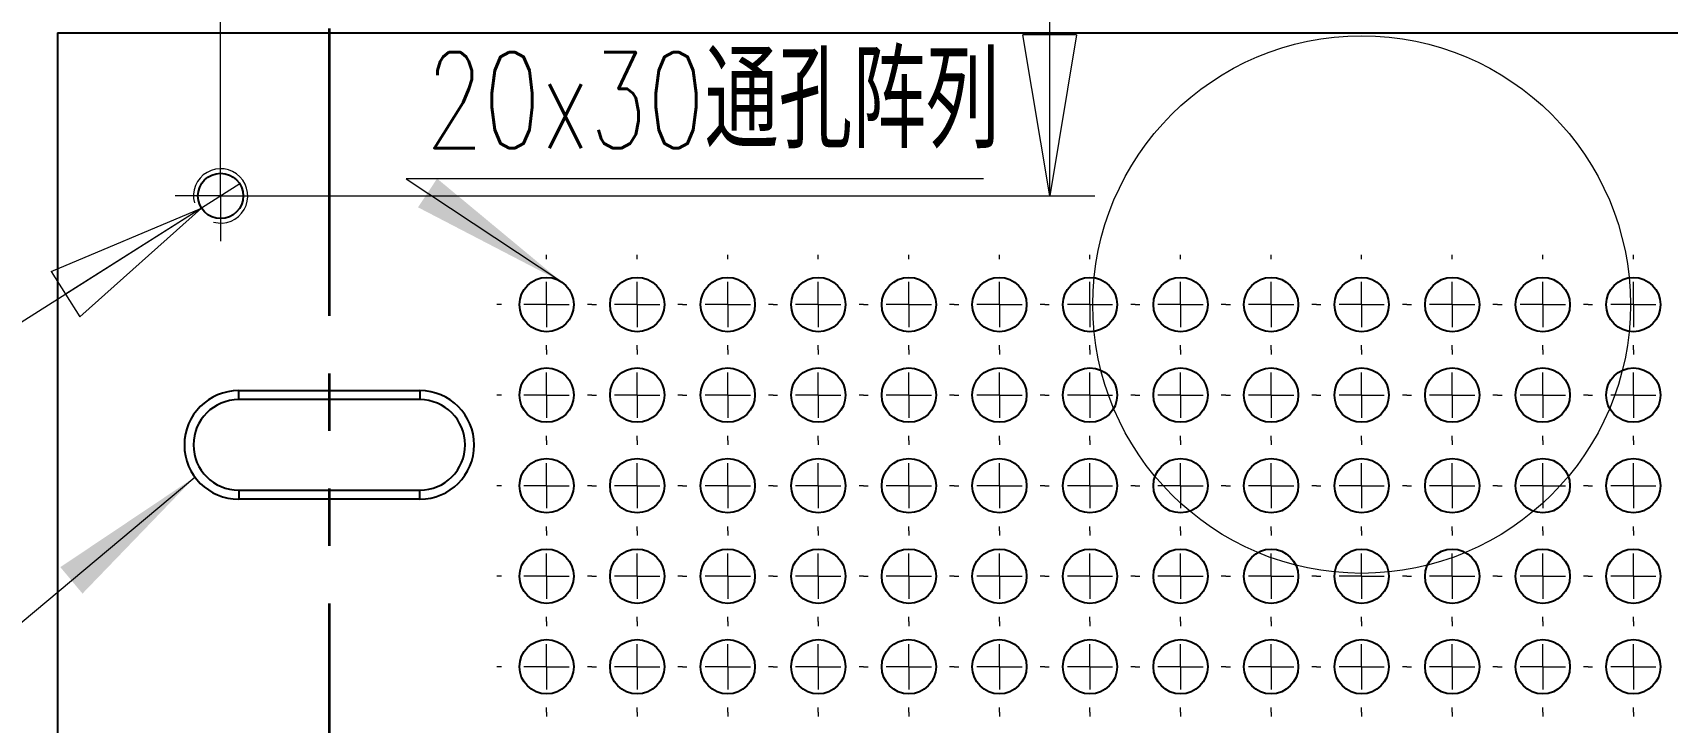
# Model space of a CAD drawing. Header units: millimetres. Extents: x -195 to 429, y -136 to 488.
# Drawn here: x 131.47 to 167.57, y 145.17 to 160.4 of the extents above; entities that cross this region are included whole.
import ezdxf

# ---------------------------------------------------------------- set-up
doc = ezdxf.new("R2010")
doc.units = ezdxf.units.MM
doc.header["$PDSIZE"] = -1
doc.linetypes.add('PHANTOM', pattern=[12.7, 6.35, -1.27, 1.27, -1.27, 1.27, -1.27])
doc.styles.add('SLDTEXTSTYLE0', font='TXT', dxfattribs={"width": 0.75})
doc.styles.add('SLDTEXTSTYLE1', font='TXT', dxfattribs={"width": 0.75, "bigfont": 'bigfont'})
doc.styles.add('SLDTEXTSTYLE4', font='TXT', dxfattribs={"width": 0.7, "bigfont": 'bigfont'})
doc.dimstyles.new('SLDDIMSTYLE2', dxfattribs={"dimtxt": 2.645833, "dimasz": 3.556, "dimexe": 0, "dimexo": 0.0625, "dimgap": 0.661458, "dimtad": 1, "dimlfac": 5, "dimrnd": 1e-09, "dimzin": 4, "dimdsep": 46, "dimtxsty": 'SLDTEXTSTYLE0', "dimblk1": 'CLOSED', "dimblk2": 'CLOSED', "dimsah": 1, "dimcen": 0.09, "dimadec": 0, "dimazin": 1, "dimtol": 1, "dimtp": 0.15, "dimtm": 0.15, "dimtfac": 1, "dimtofl": 0, "dimtmove": 0, "dimatfit": 3, "dimldrblk": 'CLOSED', "dimfxl": 0, "dimfrac": 2, "dimtolj": 1, "dimarcsym": 0})
doc.dimstyles.new('SLDDIMSTYLE4', dxfattribs={"dimtxt": 2.645833, "dimasz": 3.556, "dimexe": 0, "dimexo": 0.0625, "dimgap": 0.661458, "dimtad": 1, "dimlfac": 5, "dimrnd": 1e-09, "dimzin": 4, "dimdsep": 46, "dimtxsty": 'SLDTEXTSTYLE0', "dimblk1": 'CLOSED', "dimblk2": 'CLOSED', "dimsah": 1, "dimcen": 0.09, "dimadec": 0, "dimazin": 1, "dimtol": 1, "dimtp": 0.5, "dimtm": 0.5, "dimtfac": 1, "dimtofl": 0, "dimtmove": 0, "dimatfit": 3, "dimldrblk": 'CLOSED', "dimfxl": 0, "dimfrac": 2, "dimtolj": 1, "dimtzin": 0, "dimarcsym": 0})

# ---------------------------------------------------------------- blocks, each defined once
blk = doc.blocks.new('_Closed')
at = {"color": 0, "linetype": 'ByBlock', "lineweight": -2}
for p, q in [((-1, 0.166667), (0, 0)), ((-1, 0.166667), (-1, -0.166667)), ((0, 0), (-1, -0.166667)), ((0, 0), (-1, 0))]:
    blk.add_line(p, q, dxfattribs=at)
blk = doc.blocks.new('SW_RADIAL_DIMENSION_0')
at = {"color": 0, "linetype": 'Continuous', "lineweight": 0}
for p, q in [((35.223, 3.899), (34.378, 3.363)), ((34.378, 3.363), (29.07, 0)), ((29.07, 0), (0, 0))]:
    blk.add_line(p, q, dxfattribs=at)
at = {"color": 0, "linetype": 'Continuous', "lineweight": 18, "xscale": 3.556, "yscale": 3.556, "rotation": 32.35941290104273}
blk.add_blockref('_Closed', (34.378, 3.363, -1.5), dxfattribs=at)
at = {"color": 0, "linetype": 'Continuous', "lineweight": 18, "insert": (0, 3.411), "char_height": 2.6458, "attachment_point": 1, "style": 'SLDTEXTSTYLE1'}
blk.add_mtext('M6螺纹完全贯穿', dxfattribs=at)
blk = doc.blocks.new('_D_4')
at = {"color": 7, "linetype": 'Continuous', "lineweight": 0}
for p, q in [((153.93, 176.298), (153.93, 195.571)), ((153.93, 156.798), (153.93, 176.298)), ((136.62, 156.798), (154.93, 156.798))]:
    blk.add_line(p, q, dxfattribs=at)
at = {"color": 7, "linetype": 'Continuous', "lineweight": 18, "xscale": 3.556, "yscale": 3.556}
for p, rotation in [((153.93, 176.298, -1.5), 90.0000000000004), ((153.93, 156.798, -1.5), 270.0000000000004)]:
    blk.add_blockref('_Closed', p, dxfattribs=dict(at, rotation=rotation))
at = {"color": 7, "linetype": 'Continuous', "lineweight": 18, "char_height": 2.6458, "attachment_point": 1, "rotation": 90, "style": 'SLDTEXTSTYLE0'}
for s, insert in [('±0.15', (150.519, 186.813)), ('97.50', (150.519, 177.026))]:
    blk.add_mtext(s, dxfattribs=dict(at, insert=insert))
blk = doc.blocks.new('_D_11')
at = {"color": 7, "linetype": 'Continuous', "lineweight": 0}
for p, q in [((135.62, 157.798), (135.62, 162.696)), ((204.42, 157.798), (204.42, 162.696)), ((135.62, 161.696), (204.42, 161.696))]:
    blk.add_line(p, q, dxfattribs=at)
at = {"color": 7, "linetype": 'Continuous', "lineweight": 18, "xscale": 3.556, "yscale": 3.556, "rotation": 180.0000000000004}
blk.add_blockref('_Closed', (135.62, 161.696, -1.5), dxfattribs=at)
at = {"color": 7, "linetype": 'Continuous', "lineweight": 18, "xscale": 3.556, "yscale": 3.556}
blk.add_blockref('_Closed', (204.42, 161.696, -1.5), dxfattribs=at)
at = {"color": 7, "linetype": 'Continuous', "lineweight": 18, "char_height": 2.6458, "attachment_point": 1, "style": 'SLDTEXTSTYLE0'}
for s, insert in [('±0.50', (167.243, 165.107)), ('344.00', (155.501, 165.107))]:
    blk.add_mtext(s, dxfattribs=dict(at, insert=insert))
blk = doc.blocks.new('SW_NOTE_0')
at = {"color": 0, "linetype": 'Continuous', "lineweight": 0}
blk.add_line((12.75, 0), (0, 0), dxfattribs=at)
at = {"color": 0, "linetype": 'Continuous', "lineweight": 0, "insert": (0.435, 2.794), "char_height": 2.1167, "attachment_point": 1, "style": 'SLDTEXTSTYLE4'}
blk.add_mtext('20x30通孔阵列', dxfattribs=at)
blk = doc.blocks.new('SW_CENTERMARKSYMBOL_0')
at = {"color": 0, "linetype": 'Continuous', "lineweight": 18}
for p, q in [((0, 1), (0, 1.1)), ((0, 0), (0, 0.5)), ((-1, 0), (-1.1, 0)), ((0, 0), (-0.5, 0)), ((0, 0), (0, -0.5)), ((0, 0), (0.5, 0)), ((1, 0), (1.1, 0)), ((0, -1), (0, -1.1))]:
    blk.add_line(p, q, dxfattribs=at)
blk = doc.blocks.new('SW_CENTERMARKSYMBOL_108')
at = {"color": 0, "linetype": 'Continuous', "lineweight": 18}
for p, q in [((0, 1), (0, 1.1)), ((0, 0), (0, 0.5)), ((-1, 0), (-1.1, 0)), ((0, 0), (-0.5, 0)), ((0, 0), (0, -0.5)), ((0, 0), (0.5, 0)), ((1, 0), (1.1, 0)), ((0, -1), (0, -1.1))]:
    blk.add_line(p, q, dxfattribs=at)
blk = doc.blocks.new('SW_CENTERMARKSYMBOL_184')
at = {"color": 0, "linetype": 'Continuous', "lineweight": 18}
for p, q in [((0, 1), (0, 1.1)), ((0, 0), (0, 0.5)), ((-1, 0), (-1.1, 0)), ((0, 0), (-0.5, 0)), ((0, 0), (0, -0.5)), ((0, 0), (0.5, 0)), ((1, 0), (1.1, 0)), ((0, -1), (0, -1.1))]:
    blk.add_line(p, q, dxfattribs=at)
blk = doc.blocks.new('SW_CENTERMARKSYMBOL_187')
at = {"color": 0, "linetype": 'Continuous', "lineweight": 18}
for p, q in [((0, 1), (0, 1.1)), ((0, 0), (0, 0.5)), ((-1, 0), (-1.1, 0)), ((0, 0), (-0.5, 0)), ((0, 0), (0, -0.5)), ((0, 0), (0.5, 0)), ((1, 0), (1.1, 0)), ((0, -1), (0, -1.1))]:
    blk.add_line(p, q, dxfattribs=at)
blk = doc.blocks.new('SW_CENTERMARKSYMBOL_189')
at = {"color": 0, "linetype": 'Continuous', "lineweight": 18}
for p, q in [((0, 1), (0, 1.1)), ((0, 0), (0, 0.5)), ((-1, 0), (-1.1, 0)), ((0, 0), (-0.5, 0)), ((0, 0), (0, -0.5)), ((0, 0), (0.5, 0)), ((1, 0), (1.1, 0)), ((0, -1), (0, -1.1))]:
    blk.add_line(p, q, dxfattribs=at)
blk = doc.blocks.new('SW_CENTERMARKSYMBOL_190')
at = {"color": 0, "linetype": 'Continuous', "lineweight": 18}
for p, q in [((0, 1), (0, 1.1)), ((0, 0), (0, 0.5)), ((-1, 0), (-1.1, 0)), ((0, 0), (-0.5, 0)), ((0, 0), (0, -0.5)), ((0, 0), (0.5, 0)), ((1, 0), (1.1, 0)), ((0, -1), (0, -1.1))]:
    blk.add_line(p, q, dxfattribs=at)
blk = doc.blocks.new('SW_CENTERMARKSYMBOL_191')
at = {"color": 0, "linetype": 'Continuous', "lineweight": 18}
for p, q in [((0, 1), (0, 1.1)), ((0, 0), (0, 0.5)), ((-1, 0), (-1.1, 0)), ((0, 0), (-0.5, 0)), ((0, 0), (0, -0.5)), ((0, 0), (0.5, 0)), ((1, 0), (1.1, 0)), ((0, -1), (0, -1.1))]:
    blk.add_line(p, q, dxfattribs=at)
blk = doc.blocks.new('SW_CENTERMARKSYMBOL_193')
at = {"color": 0, "linetype": 'Continuous', "lineweight": 18}
for p, q in [((0, 1), (0, 1.1)), ((0, 0), (0, 0.5)), ((-1, 0), (-1.1, 0)), ((0, 0), (-0.5, 0)), ((0, 0), (0, -0.5)), ((0, 0), (0.5, 0)), ((1, 0), (1.1, 0)), ((0, -1), (0, -1.1))]:
    blk.add_line(p, q, dxfattribs=at)
blk = doc.blocks.new('SW_CENTERMARKSYMBOL_194')
at = {"color": 0, "linetype": 'Continuous', "lineweight": 18}
for p, q in [((0, 1), (0, 1.1)), ((0, 0), (0, 0.5)), ((-1, 0), (-1.1, 0)), ((0, 0), (-0.5, 0)), ((0, 0), (0, -0.5)), ((0, 0), (0.5, 0)), ((1, 0), (1.1, 0)), ((0, -1), (0, -1.1))]:
    blk.add_line(p, q, dxfattribs=at)
blk = doc.blocks.new('SW_CENTERMARKSYMBOL_195')
at = {"color": 0, "linetype": 'Continuous', "lineweight": 18}
for p, q in [((0, 1), (0, 1.1)), ((0, 0), (0, 0.5)), ((-1, 0), (-1.1, 0)), ((0, 0), (-0.5, 0)), ((0, 0), (0, -0.5)), ((0, 0), (0.5, 0)), ((1, 0), (1.1, 0)), ((0, -1), (0, -1.1))]:
    blk.add_line(p, q, dxfattribs=at)
blk = doc.blocks.new('SW_CENTERMARKSYMBOL_196')
at = {"color": 0, "linetype": 'Continuous', "lineweight": 18}
for p, q in [((0, 1), (0, 1.1)), ((0, 0), (0, 0.5)), ((-1, 0), (-1.1, 0)), ((0, 0), (-0.5, 0)), ((0, 0), (0, -0.5)), ((0, 0), (0.5, 0)), ((1, 0), (1.1, 0)), ((0, -1), (0, -1.1))]:
    blk.add_line(p, q, dxfattribs=at)
blk = doc.blocks.new('SW_CENTERMARKSYMBOL_197')
at = {"color": 0, "linetype": 'Continuous', "lineweight": 18}
for p, q in [((0, 1), (0, 1.1)), ((0, 0), (0, 0.5)), ((-1, 0), (-1.1, 0)), ((0, 0), (-0.5, 0)), ((0, 0), (0, -0.5)), ((0, 0), (0.5, 0)), ((1, 0), (1.1, 0)), ((0, -1), (0, -1.1))]:
    blk.add_line(p, q, dxfattribs=at)
blk = doc.blocks.new('SW_CENTERMARKSYMBOL_198')
at = {"color": 0, "linetype": 'Continuous', "lineweight": 18}
for p, q in [((0, 1), (0, 1.1)), ((0, 0), (0, 0.5)), ((-1, 0), (-1.1, 0)), ((0, 0), (-0.5, 0)), ((0, 0), (0, -0.5)), ((0, 0), (0.5, 0)), ((1, 0), (1.1, 0)), ((0, -1), (0, -1.1))]:
    blk.add_line(p, q, dxfattribs=at)
blk = doc.blocks.new('SW_CENTERMARKSYMBOL_215')
at = {"color": 0, "linetype": 'Continuous', "lineweight": 18}
for p, q in [((0, 1), (0, 1.1)), ((0, 0), (0, 0.5)), ((-1, 0), (-1.1, 0)), ((0, 0), (-0.5, 0)), ((0, 0), (0, -0.5)), ((0, 0), (0.5, 0)), ((1, 0), (1.1, 0)), ((0, -1), (0, -1.1))]:
    blk.add_line(p, q, dxfattribs=at)
blk = doc.blocks.new('SW_CENTERMARKSYMBOL_216')
at = {"color": 0, "linetype": 'Continuous', "lineweight": 18}
for p, q in [((0, 1), (0, 1.1)), ((0, 0), (0, 0.5)), ((-1, 0), (-1.1, 0)), ((0, 0), (-0.5, 0)), ((0, 0), (0, -0.5)), ((0, 0), (0.5, 0)), ((1, 0), (1.1, 0)), ((0, -1), (0, -1.1))]:
    blk.add_line(p, q, dxfattribs=at)
blk = doc.blocks.new('SW_CENTERMARKSYMBOL_217')
at = {"color": 0, "linetype": 'Continuous', "lineweight": 18}
for p, q in [((0, 1), (0, 1.1)), ((0, 0), (0, 0.5)), ((-1, 0), (-1.1, 0)), ((0, 0), (-0.5, 0)), ((0, 0), (0, -0.5)), ((0, 0), (0.5, 0)), ((1, 0), (1.1, 0)), ((0, -1), (0, -1.1))]:
    blk.add_line(p, q, dxfattribs=at)
blk = doc.blocks.new('SW_CENTERMARKSYMBOL_218')
at = {"color": 0, "linetype": 'Continuous', "lineweight": 18}
for p, q in [((0, 1), (0, 1.1)), ((0, 0), (0, 0.5)), ((-1, 0), (-1.1, 0)), ((0, 0), (-0.5, 0)), ((0, 0), (0, -0.5)), ((0, 0), (0.5, 0)), ((1, 0), (1.1, 0)), ((0, -1), (0, -1.1))]:
    blk.add_line(p, q, dxfattribs=at)
blk = doc.blocks.new('SW_CENTERMARKSYMBOL_219')
at = {"color": 0, "linetype": 'Continuous', "lineweight": 18}
for p, q in [((0, 1), (0, 1.1)), ((0, 0), (0, 0.5)), ((-1, 0), (-1.1, 0)), ((0, 0), (-0.5, 0)), ((0, 0), (0, -0.5)), ((0, 0), (0.5, 0)), ((1, 0), (1.1, 0)), ((0, -1), (0, -1.1))]:
    blk.add_line(p, q, dxfattribs=at)
blk = doc.blocks.new('SW_CENTERMARKSYMBOL_220')
at = {"color": 0, "linetype": 'Continuous', "lineweight": 18}
for p, q in [((0, 1), (0, 1.1)), ((0, 0), (0, 0.5)), ((-1, 0), (-1.1, 0)), ((0, 0), (-0.5, 0)), ((0, 0), (0, -0.5)), ((0, 0), (0.5, 0)), ((1, 0), (1.1, 0)), ((0, -1), (0, -1.1))]:
    blk.add_line(p, q, dxfattribs=at)
blk = doc.blocks.new('SW_CENTERMARKSYMBOL_221')
at = {"color": 0, "linetype": 'Continuous', "lineweight": 18}
for p, q in [((0, 1), (0, 1.1)), ((0, 0), (0, 0.5)), ((-1, 0), (-1.1, 0)), ((0, 0), (-0.5, 0)), ((0, 0), (0, -0.5)), ((0, 0), (0.5, 0)), ((1, 0), (1.1, 0)), ((0, -1), (0, -1.1))]:
    blk.add_line(p, q, dxfattribs=at)
blk = doc.blocks.new('SW_CENTERMARKSYMBOL_222')
at = {"color": 0, "linetype": 'Continuous', "lineweight": 18}
for p, q in [((0, 1), (0, 1.1)), ((0, 0), (0, 0.5)), ((-1, 0), (-1.1, 0)), ((0, 0), (-0.5, 0)), ((0, 0), (0, -0.5)), ((0, 0), (0.5, 0)), ((1, 0), (1.1, 0)), ((0, -1), (0, -1.1))]:
    blk.add_line(p, q, dxfattribs=at)
blk = doc.blocks.new('SW_CENTERMARKSYMBOL_223')
at = {"color": 0, "linetype": 'Continuous', "lineweight": 18}
for p, q in [((0, 1), (0, 1.1)), ((0, 0), (0, 0.5)), ((-1, 0), (-1.1, 0)), ((0, 0), (-0.5, 0)), ((0, 0), (0, -0.5)), ((0, 0), (0.5, 0)), ((1, 0), (1.1, 0)), ((0, -1), (0, -1.1))]:
    blk.add_line(p, q, dxfattribs=at)
blk = doc.blocks.new('SW_CENTERMARKSYMBOL_224')
at = {"color": 0, "linetype": 'Continuous', "lineweight": 18}
for p, q in [((0, 1), (0, 1.1)), ((0, 0), (0, 0.5)), ((-1, 0), (-1.1, 0)), ((0, 0), (-0.5, 0)), ((0, 0), (0, -0.5)), ((0, 0), (0.5, 0)), ((1, 0), (1.1, 0)), ((0, -1), (0, -1.1))]:
    blk.add_line(p, q, dxfattribs=at)
blk = doc.blocks.new('SW_CENTERMARKSYMBOL_225')
at = {"color": 0, "linetype": 'Continuous', "lineweight": 18}
for p, q in [((0, 1), (0, 1.1)), ((0, 0), (0, 0.5)), ((-1, 0), (-1.1, 0)), ((0, 0), (-0.5, 0)), ((0, 0), (0, -0.5)), ((0, 0), (0.5, 0)), ((1, 0), (1.1, 0)), ((0, -1), (0, -1.1))]:
    blk.add_line(p, q, dxfattribs=at)
blk = doc.blocks.new('SW_CENTERMARKSYMBOL_227')
at = {"color": 0, "linetype": 'Continuous', "lineweight": 18}
for p, q in [((0, 1), (0, 1.1)), ((0, 0), (0, 0.5)), ((-1, 0), (-1.1, 0)), ((0, 0), (-0.5, 0)), ((0, 0), (0, -0.5)), ((0, 0), (0.5, 0)), ((1, 0), (1.1, 0)), ((0, -1), (0, -1.1))]:
    blk.add_line(p, q, dxfattribs=at)
blk = doc.blocks.new('SW_CENTERMARKSYMBOL_236')
at = {"color": 0, "linetype": 'Continuous', "lineweight": 18}
for p, q in [((0, 1), (0, 1.1)), ((0, 0), (0, 0.5)), ((-1, 0), (-1.1, 0)), ((0, 0), (-0.5, 0)), ((0, 0), (0, -0.5)), ((0, 0), (0.5, 0)), ((1, 0), (1.1, 0)), ((0, -1), (0, -1.1))]:
    blk.add_line(p, q, dxfattribs=at)
blk = doc.blocks.new('SW_CENTERMARKSYMBOL_237')
at = {"color": 0, "linetype": 'Continuous', "lineweight": 18}
for p, q in [((0, 1), (0, 1.1)), ((0, 0), (0, 0.5)), ((-1, 0), (-1.1, 0)), ((0, 0), (-0.5, 0)), ((0, 0), (0, -0.5)), ((0, 0), (0.5, 0)), ((1, 0), (1.1, 0)), ((0, -1), (0, -1.1))]:
    blk.add_line(p, q, dxfattribs=at)
blk = doc.blocks.new('SW_CENTERMARKSYMBOL_238')
at = {"color": 0, "linetype": 'Continuous', "lineweight": 18}
for p, q in [((0, 1), (0, 1.1)), ((0, 0), (0, 0.5)), ((-1, 0), (-1.1, 0)), ((0, 0), (-0.5, 0)), ((0, 0), (0, -0.5)), ((0, 0), (0.5, 0)), ((1, 0), (1.1, 0)), ((0, -1), (0, -1.1))]:
    blk.add_line(p, q, dxfattribs=at)
blk = doc.blocks.new('SW_CENTERMARKSYMBOL_239')
at = {"color": 0, "linetype": 'Continuous', "lineweight": 18}
for p, q in [((0, 1), (0, 1.1)), ((0, 0), (0, 0.5)), ((-1, 0), (-1.1, 0)), ((0, 0), (-0.5, 0)), ((0, 0), (0, -0.5)), ((0, 0), (0.5, 0)), ((1, 0), (1.1, 0)), ((0, -1), (0, -1.1))]:
    blk.add_line(p, q, dxfattribs=at)
blk = doc.blocks.new('SW_CENTERMARKSYMBOL_256')
at = {"color": 0, "linetype": 'Continuous', "lineweight": 18}
for p, q in [((0, 1), (0, 1.1)), ((0, 0), (0, 0.5)), ((-1, 0), (-1.1, 0)), ((0, 0), (-0.5, 0)), ((0, 0), (0, -0.5)), ((0, 0), (0.5, 0)), ((1, 0), (1.1, 0)), ((0, -1), (0, -1.1))]:
    blk.add_line(p, q, dxfattribs=at)
blk = doc.blocks.new('SW_CENTERMARKSYMBOL_257')
at = {"color": 0, "linetype": 'Continuous', "lineweight": 18}
for p, q in [((0, 1), (0, 1.1)), ((0, 0), (0, 0.5)), ((-1, 0), (-1.1, 0)), ((0, 0), (-0.5, 0)), ((0, 0), (0, -0.5)), ((0, 0), (0.5, 0)), ((1, 0), (1.1, 0)), ((0, -1), (0, -1.1))]:
    blk.add_line(p, q, dxfattribs=at)
blk = doc.blocks.new('SW_CENTERMARKSYMBOL_258')
at = {"color": 0, "linetype": 'Continuous', "lineweight": 18}
for p, q in [((0, 1), (0, 1.1)), ((0, 0), (0, 0.5)), ((-1, 0), (-1.1, 0)), ((0, 0), (-0.5, 0)), ((0, 0), (0, -0.5)), ((0, 0), (0.5, 0)), ((1, 0), (1.1, 0)), ((0, -1), (0, -1.1))]:
    blk.add_line(p, q, dxfattribs=at)
blk = doc.blocks.new('SW_CENTERMARKSYMBOL_259')
at = {"color": 0, "linetype": 'Continuous', "lineweight": 18}
for p, q in [((0, 1), (0, 1.1)), ((0, 0), (0, 0.5)), ((-1, 0), (-1.1, 0)), ((0, 0), (-0.5, 0)), ((0, 0), (0, -0.5)), ((0, 0), (0.5, 0)), ((1, 0), (1.1, 0)), ((0, -1), (0, -1.1))]:
    blk.add_line(p, q, dxfattribs=at)
blk = doc.blocks.new('SW_CENTERMARKSYMBOL_260')
at = {"color": 0, "linetype": 'Continuous', "lineweight": 18}
for p, q in [((0, 1), (0, 1.1)), ((0, 0), (0, 0.5)), ((-1, 0), (-1.1, 0)), ((0, 0), (-0.5, 0)), ((0, 0), (0, -0.5)), ((0, 0), (0.5, 0)), ((1, 0), (1.1, 0)), ((0, -1), (0, -1.1))]:
    blk.add_line(p, q, dxfattribs=at)
blk = doc.blocks.new('SW_CENTERMARKSYMBOL_261')
at = {"color": 0, "linetype": 'Continuous', "lineweight": 18}
for p, q in [((0, 1), (0, 1.1)), ((0, 0), (0, 0.5)), ((-1, 0), (-1.1, 0)), ((0, 0), (-0.5, 0)), ((0, 0), (0, -0.5)), ((0, 0), (0.5, 0)), ((1, 0), (1.1, 0)), ((0, -1), (0, -1.1))]:
    blk.add_line(p, q, dxfattribs=at)
blk = doc.blocks.new('SW_CENTERMARKSYMBOL_262')
at = {"color": 0, "linetype": 'Continuous', "lineweight": 18}
for p, q in [((0, 1), (0, 1.1)), ((0, 0), (0, 0.5)), ((-1, 0), (-1.1, 0)), ((0, 0), (-0.5, 0)), ((0, 0), (0, -0.5)), ((0, 0), (0.5, 0)), ((1, 0), (1.1, 0)), ((0, -1), (0, -1.1))]:
    blk.add_line(p, q, dxfattribs=at)
blk = doc.blocks.new('SW_CENTERMARKSYMBOL_263')
at = {"color": 0, "linetype": 'Continuous', "lineweight": 18}
for p, q in [((0, 1), (0, 1.1)), ((0, 0), (0, 0.5)), ((-1, 0), (-1.1, 0)), ((0, 0), (-0.5, 0)), ((0, 0), (0, -0.5)), ((0, 0), (0.5, 0)), ((1, 0), (1.1, 0)), ((0, -1), (0, -1.1))]:
    blk.add_line(p, q, dxfattribs=at)
blk = doc.blocks.new('SW_CENTERMARKSYMBOL_264')
at = {"color": 0, "linetype": 'Continuous', "lineweight": 18}
for p, q in [((0, 1), (0, 1.1)), ((0, 0), (0, 0.5)), ((-1, 0), (-1.1, 0)), ((0, 0), (-0.5, 0)), ((0, 0), (0, -0.5)), ((0, 0), (0.5, 0)), ((1, 0), (1.1, 0)), ((0, -1), (0, -1.1))]:
    blk.add_line(p, q, dxfattribs=at)
blk = doc.blocks.new('SW_CENTERMARKSYMBOL_265')
at = {"color": 0, "linetype": 'Continuous', "lineweight": 18}
for p, q in [((0, 1), (0, 1.1)), ((0, 0), (0, 0.5)), ((-1, 0), (-1.1, 0)), ((0, 0), (-0.5, 0)), ((0, 0), (0, -0.5)), ((0, 0), (0.5, 0)), ((1, 0), (1.1, 0)), ((0, -1), (0, -1.1))]:
    blk.add_line(p, q, dxfattribs=at)
blk = doc.blocks.new('SW_CENTERMARKSYMBOL_267')
at = {"color": 0, "linetype": 'Continuous', "lineweight": 18}
for p, q in [((0, 1), (0, 1.1)), ((0, 0), (0, 0.5)), ((-1, 0), (-1.1, 0)), ((0, 0), (-0.5, 0)), ((0, 0), (0, -0.5)), ((0, 0), (0.5, 0)), ((1, 0), (1.1, 0)), ((0, -1), (0, -1.1))]:
    blk.add_line(p, q, dxfattribs=at)
blk = doc.blocks.new('SW_CENTERMARKSYMBOL_268')
at = {"color": 0, "linetype": 'Continuous', "lineweight": 18}
for p, q in [((0, 1), (0, 1.1)), ((0, 0), (0, 0.5)), ((-1, 0), (-1.1, 0)), ((0, 0), (-0.5, 0)), ((0, 0), (0, -0.5)), ((0, 0), (0.5, 0)), ((1, 0), (1.1, 0)), ((0, -1), (0, -1.1))]:
    blk.add_line(p, q, dxfattribs=at)
blk = doc.blocks.new('SW_CENTERMARKSYMBOL_269')
at = {"color": 0, "linetype": 'Continuous', "lineweight": 18}
for p, q in [((0, 1), (0, 1.1)), ((0, 0), (0, 0.5)), ((-1, 0), (-1.1, 0)), ((0, 0), (-0.5, 0)), ((0, 0), (0, -0.5)), ((0, 0), (0.5, 0)), ((1, 0), (1.1, 0)), ((0, -1), (0, -1.1))]:
    blk.add_line(p, q, dxfattribs=at)
blk = doc.blocks.new('SW_CENTERMARKSYMBOL_270')
at = {"color": 0, "linetype": 'Continuous', "lineweight": 18}
for p, q in [((0, 1), (0, 1.1)), ((0, 0), (0, 0.5)), ((-1, 0), (-1.1, 0)), ((0, 0), (-0.5, 0)), ((0, 0), (0, -0.5)), ((0, 0), (0.5, 0)), ((1, 0), (1.1, 0)), ((0, -1), (0, -1.1))]:
    blk.add_line(p, q, dxfattribs=at)
blk = doc.blocks.new('SW_CENTERMARKSYMBOL_271')
at = {"color": 0, "linetype": 'Continuous', "lineweight": 18}
for p, q in [((0, 1), (0, 1.1)), ((0, 0), (0, 0.5)), ((-1, 0), (-1.1, 0)), ((0, 0), (-0.5, 0)), ((0, 0), (0, -0.5)), ((0, 0), (0.5, 0)), ((1, 0), (1.1, 0)), ((0, -1), (0, -1.1))]:
    blk.add_line(p, q, dxfattribs=at)
blk = doc.blocks.new('SW_CENTERMARKSYMBOL_281')
at = {"color": 0, "linetype": 'Continuous', "lineweight": 18}
for p, q in [((0, 1), (0, 1.1)), ((0, 0), (0, 0.5)), ((-1, 0), (-1.1, 0)), ((0, 0), (-0.5, 0)), ((0, 0), (0, -0.5)), ((0, 0), (0.5, 0)), ((1, 0), (1.1, 0)), ((0, -1), (0, -1.1))]:
    blk.add_line(p, q, dxfattribs=at)
blk = doc.blocks.new('SW_CENTERMARKSYMBOL_282')
at = {"color": 0, "linetype": 'Continuous', "lineweight": 18}
for p, q in [((0, 1), (0, 1.1)), ((0, 0), (0, 0.5)), ((-1, 0), (-1.1, 0)), ((0, 0), (-0.5, 0)), ((0, 0), (0, -0.5)), ((0, 0), (0.5, 0)), ((1, 0), (1.1, 0)), ((0, -1), (0, -1.1))]:
    blk.add_line(p, q, dxfattribs=at)
blk = doc.blocks.new('SW_CENTERMARKSYMBOL_283')
at = {"color": 0, "linetype": 'Continuous', "lineweight": 18}
for p, q in [((0, 1), (0, 1.1)), ((0, 0), (0, 0.5)), ((-1, 0), (-1.1, 0)), ((0, 0), (-0.5, 0)), ((0, 0), (0, -0.5)), ((0, 0), (0.5, 0)), ((1, 0), (1.1, 0)), ((0, -1), (0, -1.1))]:
    blk.add_line(p, q, dxfattribs=at)
blk = doc.blocks.new('SW_CENTERMARKSYMBOL_284')
at = {"color": 0, "linetype": 'Continuous', "lineweight": 18}
for p, q in [((0, 1), (0, 1.1)), ((0, 0), (0, 0.5)), ((-1, 0), (-1.1, 0)), ((0, 0), (-0.5, 0)), ((0, 0), (0, -0.5)), ((0, 0), (0.5, 0)), ((1, 0), (1.1, 0)), ((0, -1), (0, -1.1))]:
    blk.add_line(p, q, dxfattribs=at)
blk = doc.blocks.new('SW_CENTERMARKSYMBOL_286')
at = {"color": 0, "linetype": 'Continuous', "lineweight": 18}
for p, q in [((0, 1), (0, 1.1)), ((0, 0), (0, 0.5)), ((-1, 0), (-1.1, 0)), ((0, 0), (-0.5, 0)), ((0, 0), (0, -0.5)), ((0, 0), (0.5, 0)), ((1, 0), (1.1, 0)), ((0, -1), (0, -1.1))]:
    blk.add_line(p, q, dxfattribs=at)
blk = doc.blocks.new('SW_CENTERMARKSYMBOL_292')
at = {"color": 0, "linetype": 'Continuous', "lineweight": 18}
for p, q in [((0, 1), (0, 1.1)), ((0, 0), (0, 0.5)), ((-1, 0), (-1.1, 0)), ((0, 0), (-0.5, 0)), ((0, 0), (0, -0.5)), ((0, 0), (0.5, 0)), ((1, 0), (1.1, 0)), ((0, -1), (0, -1.1))]:
    blk.add_line(p, q, dxfattribs=at)
blk = doc.blocks.new('SW_CENTERMARKSYMBOL_296')
at = {"color": 0, "linetype": 'Continuous', "lineweight": 18}
for p, q in [((0, 1), (0, 1.1)), ((0, 0), (0, 0.5)), ((-1, 0), (-1.1, 0)), ((0, 0), (-0.5, 0)), ((0, 0), (0, -0.5)), ((0, 0), (0.5, 0)), ((1, 0), (1.1, 0)), ((0, -1), (0, -1.1))]:
    blk.add_line(p, q, dxfattribs=at)
blk = doc.blocks.new('SW_CENTERMARKSYMBOL_303')
at = {"color": 0, "linetype": 'Continuous', "lineweight": 18}
for p, q in [((0, 1), (0, 1.1)), ((0, 0), (0, 0.5)), ((-1, 0), (-1.1, 0)), ((0, 0), (-0.5, 0)), ((0, 0), (0, -0.5)), ((0, 0), (0.5, 0)), ((1, 0), (1.1, 0)), ((0, -1), (0, -1.1))]:
    blk.add_line(p, q, dxfattribs=at)
blk = doc.blocks.new('SW_CENTERMARKSYMBOL_304')
at = {"color": 0, "linetype": 'Continuous', "lineweight": 18}
for p, q in [((0, 1), (0, 1.1)), ((0, 0), (0, 0.5)), ((-1, 0), (-1.1, 0)), ((0, 0), (-0.5, 0)), ((0, 0), (0, -0.5)), ((0, 0), (0.5, 0)), ((1, 0), (1.1, 0)), ((0, -1), (0, -1.1))]:
    blk.add_line(p, q, dxfattribs=at)
blk = doc.blocks.new('SW_CENTERMARKSYMBOL_305')
at = {"color": 0, "linetype": 'Continuous', "lineweight": 18}
for p, q in [((0, 1), (0, 1.1)), ((0, 0), (0, 0.5)), ((-1, 0), (-1.1, 0)), ((0, 0), (-0.5, 0)), ((0, 0), (0, -0.5)), ((0, 0), (0.5, 0)), ((1, 0), (1.1, 0)), ((0, -1), (0, -1.1))]:
    blk.add_line(p, q, dxfattribs=at)
blk = doc.blocks.new('SW_CENTERMARKSYMBOL_306')
at = {"color": 0, "linetype": 'Continuous', "lineweight": 18}
for p, q in [((0, 1), (0, 1.1)), ((0, 0), (0, 0.5)), ((-1, 0), (-1.1, 0)), ((0, 0), (-0.5, 0)), ((0, 0), (0, -0.5)), ((0, 0), (0.5, 0)), ((1, 0), (1.1, 0)), ((0, -1), (0, -1.1))]:
    blk.add_line(p, q, dxfattribs=at)
blk = doc.blocks.new('SW_CENTERMARKSYMBOL_307')
at = {"color": 0, "linetype": 'Continuous', "lineweight": 18}
for p, q in [((0, 1), (0, 1.1)), ((0, 0), (0, 0.5)), ((-1, 0), (-1.1, 0)), ((0, 0), (-0.5, 0)), ((0, 0), (0, -0.5)), ((0, 0), (0.5, 0)), ((1, 0), (1.1, 0)), ((0, -1), (0, -1.1))]:
    blk.add_line(p, q, dxfattribs=at)
blk = doc.blocks.new('SW_CENTERMARKSYMBOL_309')
at = {"color": 0, "linetype": 'Continuous', "lineweight": 18}
for p, q in [((0, 1), (0, 1.1)), ((0, 0), (0, 0.5)), ((-1, 0), (-1.1, 0)), ((0, 0), (-0.5, 0)), ((0, 0), (0, -0.5)), ((0, 0), (0.5, 0)), ((1, 0), (1.1, 0)), ((0, -1), (0, -1.1))]:
    blk.add_line(p, q, dxfattribs=at)
blk = doc.blocks.new('SW_CENTERMARKSYMBOL_310')
at = {"color": 0, "linetype": 'Continuous', "lineweight": 18}
for p, q in [((0, 1), (0, 1.1)), ((0, 0), (0, 0.5)), ((-1, 0), (-1.1, 0)), ((0, 0), (-0.5, 0)), ((0, 0), (0, -0.5)), ((0, 0), (0.5, 0)), ((1, 0), (1.1, 0)), ((0, -1), (0, -1.1))]:
    blk.add_line(p, q, dxfattribs=at)
blk = doc.blocks.new('SW_CENTERMARKSYMBOL_311')
at = {"color": 0, "linetype": 'Continuous', "lineweight": 18}
for p, q in [((0, 1), (0, 1.1)), ((0, 0), (0, 0.5)), ((-1, 0), (-1.1, 0)), ((0, 0), (-0.5, 0)), ((0, 0), (0, -0.5)), ((0, 0), (0.5, 0)), ((1, 0), (1.1, 0)), ((0, -1), (0, -1.1))]:
    blk.add_line(p, q, dxfattribs=at)
blk = doc.blocks.new('SW_CENTERMARKSYMBOL_314')
at = {"color": 0, "linetype": 'Continuous', "lineweight": 18}
for p, q in [((0, 1), (0, 1.1)), ((0, 0), (0, 0.5)), ((-1, 0), (-1.1, 0)), ((0, 0), (-0.5, 0)), ((0, 0), (0, -0.5)), ((0, 0), (0.5, 0)), ((1, 0), (1.1, 0)), ((0, -1), (0, -1.1))]:
    blk.add_line(p, q, dxfattribs=at)
blk = doc.blocks.new('SW_CENTERMARKSYMBOL_315')
at = {"color": 0, "linetype": 'Continuous', "lineweight": 18}
for p, q in [((0, 1), (0, 1.1)), ((0, 0), (0, 0.5)), ((-1, 0), (-1.1, 0)), ((0, 0), (-0.5, 0)), ((0, 0), (0, -0.5)), ((0, 0), (0.5, 0)), ((1, 0), (1.1, 0)), ((0, -1), (0, -1.1))]:
    blk.add_line(p, q, dxfattribs=at)
blk = doc.blocks.new('SW_CENTERMARKSYMBOL_328')
at = {"color": 0, "linetype": 'Continuous', "lineweight": 18}
for p, q in [((0, 1), (0, 1.1)), ((0, 0), (0, 0.5)), ((-1, 0), (-1.1, 0)), ((0, 0), (-0.5, 0)), ((0, 0), (0, -0.5)), ((0, 0), (0.5, 0)), ((1, 0), (1.1, 0)), ((0, -1), (0, -1.1))]:
    blk.add_line(p, q, dxfattribs=at)
blk = doc.blocks.new('SW_CENTERMARKSYMBOL_331')
at = {"color": 0, "linetype": 'Continuous', "lineweight": 18}
for p, q in [((0, 1), (0, 1.1)), ((0, 0), (0, 0.5)), ((-1, 0), (-1.1, 0)), ((0, 0), (-0.5, 0)), ((0, 0), (0, -0.5)), ((0, 0), (0.5, 0)), ((1, 0), (1.1, 0)), ((0, -1), (0, -1.1))]:
    blk.add_line(p, q, dxfattribs=at)
blk = doc.blocks.new('SW_CENTERMARKSYMBOL_333')
at = {"color": 0, "linetype": 'Continuous', "lineweight": 18}
for p, q in [((0, 1), (0, 1.1)), ((0, 0), (0, 0.5)), ((-1, 0), (-1.1, 0)), ((0, 0), (-0.5, 0)), ((0, 0), (0, -0.5)), ((0, 0), (0.5, 0)), ((1, 0), (1.1, 0)), ((0, -1), (0, -1.1))]:
    blk.add_line(p, q, dxfattribs=at)
blk = doc.blocks.new('SW_CENTERMARKSYMBOL_334')
at = {"color": 0, "linetype": 'Continuous', "lineweight": 18}
for p, q in [((0, 1), (0, 1.1)), ((0, 0), (0, 0.5)), ((-1, 0), (-1.1, 0)), ((0, 0), (-0.5, 0)), ((0, 0), (0, -0.5)), ((0, 0), (0.5, 0)), ((1, 0), (1.1, 0)), ((0, -1), (0, -1.1))]:
    blk.add_line(p, q, dxfattribs=at)
blk = doc.blocks.new('SW_CENTERMARKSYMBOL_335')
at = {"color": 0, "linetype": 'Continuous', "lineweight": 18}
for p, q in [((0, 1), (0, 1.1)), ((0, 0), (0, 0.5)), ((-1, 0), (-1.1, 0)), ((0, 0), (-0.5, 0)), ((0, 0), (0, -0.5)), ((0, 0), (0.5, 0)), ((1, 0), (1.1, 0)), ((0, -1), (0, -1.1))]:
    blk.add_line(p, q, dxfattribs=at)
blk = doc.blocks.new('SW_CENTERMARKSYMBOL_336')
at = {"color": 0, "linetype": 'Continuous', "lineweight": 18}
for p, q in [((0, 1), (0, 1.1)), ((0, 0), (0, 0.5)), ((-1, 0), (-1.1, 0)), ((0, 0), (-0.5, 0)), ((0, 0), (0, -0.5)), ((0, 0), (0.5, 0)), ((1, 0), (1.1, 0)), ((0, -1), (0, -1.1))]:
    blk.add_line(p, q, dxfattribs=at)
blk = doc.blocks.new('SW_CENTERMARKSYMBOL_337')
at = {"color": 0, "linetype": 'Continuous', "lineweight": 18}
for p, q in [((0, 1), (0, 1.1)), ((0, 0), (0, 0.5)), ((-1, 0), (-1.1, 0)), ((0, 0), (-0.5, 0)), ((0, 0), (0, -0.5)), ((0, 0), (0.5, 0)), ((1, 0), (1.1, 0)), ((0, -1), (0, -1.1))]:
    blk.add_line(p, q, dxfattribs=at)
blk = doc.blocks.new('SW_CENTERMARKSYMBOL_338')
at = {"color": 0, "linetype": 'Continuous', "lineweight": 18}
for p, q in [((0, 1), (0, 1.1)), ((0, 0), (0, 0.5)), ((-1, 0), (-1.1, 0)), ((0, 0), (-0.5, 0)), ((0, 0), (0, -0.5)), ((0, 0), (0.5, 0)), ((1, 0), (1.1, 0)), ((0, -1), (0, -1.1))]:
    blk.add_line(p, q, dxfattribs=at)
blk = doc.blocks.new('SW_CENTERMARKSYMBOL_339')
at = {"color": 0, "linetype": 'Continuous', "lineweight": 18}
for p, q in [((0, 1), (0, 1.1)), ((0, 0), (0, 0.5)), ((-1, 0), (-1.1, 0)), ((0, 0), (-0.5, 0)), ((0, 0), (0, -0.5)), ((0, 0), (0.5, 0)), ((1, 0), (1.1, 0)), ((0, -1), (0, -1.1))]:
    blk.add_line(p, q, dxfattribs=at)
blk = doc.blocks.new('SW_CENTERMARKSYMBOL_341')
at = {"color": 0, "linetype": 'Continuous', "lineweight": 18}
for p, q in [((0, 1), (0, 1.1)), ((0, 0), (0, 0.5)), ((-1, 0), (-1.1, 0)), ((0, 0), (-0.5, 0)), ((0, 0), (0, -0.5)), ((0, 0), (0.5, 0)), ((1, 0), (1.1, 0)), ((0, -1), (0, -1.1))]:
    blk.add_line(p, q, dxfattribs=at)
blk = doc.blocks.new('SW_CENTERMARKSYMBOL_342')
at = {"color": 0, "linetype": 'Continuous', "lineweight": 18}
for p, q in [((0, 1), (0, 1.1)), ((0, 0), (0, 0.5)), ((-1, 0), (-1.1, 0)), ((0, 0), (-0.5, 0)), ((0, 0), (0, -0.5)), ((0, 0), (0.5, 0)), ((1, 0), (1.1, 0)), ((0, -1), (0, -1.1))]:
    blk.add_line(p, q, dxfattribs=at)
blk = doc.blocks.new('SW_CENTERMARKSYMBOL_343')
at = {"color": 0, "linetype": 'Continuous', "lineweight": 18}
for p, q in [((0, 1), (0, 1.1)), ((0, 0), (0, 0.5)), ((-1, 0), (-1.1, 0)), ((0, 0), (-0.5, 0)), ((0, 0), (0, -0.5)), ((0, 0), (0.5, 0)), ((1, 0), (1.1, 0)), ((0, -1), (0, -1.1))]:
    blk.add_line(p, q, dxfattribs=at)
blk = doc.blocks.new('SW_CENTERMARKSYMBOL_505')
at = {"color": 0, "linetype": 'Continuous', "lineweight": 18}
for p, q in [((0, 1), (0, 1.1)), ((0, 0), (0, 0.5)), ((-1, 0), (-1.1, 0)), ((0, 0), (-0.5, 0)), ((0, 0), (0, -0.5)), ((0, 0), (0.5, 0)), ((1, 0), (1.1, 0)), ((0, -1), (0, -1.1))]:
    blk.add_line(p, q, dxfattribs=at)
blk = doc.blocks.new('SW_CENTERMARKSYMBOL_506')
at = {"color": 0, "linetype": 'Continuous', "lineweight": 18}
for p, q in [((0, 1), (0, 1.1)), ((0, 0), (0, 0.5)), ((-1, 0), (-1.1, 0)), ((0, 0), (-0.5, 0)), ((0, 0), (0, -0.5)), ((0, 0), (0.5, 0)), ((1, 0), (1.1, 0)), ((0, -1), (0, -1.1))]:
    blk.add_line(p, q, dxfattribs=at)
blk = doc.blocks.new('SW_CENTERMARKSYMBOL_516')
at = {"color": 0, "linetype": 'Continuous', "lineweight": 18}
for p, q in [((0, 1), (0, 1.1)), ((0, 0), (0, 0.5)), ((-1, 0), (-1.1, 0)), ((0, 0), (-0.5, 0)), ((0, 0), (0, -0.5)), ((0, 0), (0.5, 0)), ((1, 0), (1.1, 0)), ((0, -1), (0, -1.1))]:
    blk.add_line(p, q, dxfattribs=at)
blk = doc.blocks.new('SW_CENTERMARKSYMBOL_528')
at = {"color": 0, "linetype": 'Continuous', "lineweight": 18}
for p, q in [((0, 1), (0, 1.1)), ((0, 0), (0, 0.5)), ((-1, 0), (-1.1, 0)), ((0, 0), (-0.5, 0)), ((0, 0), (0, -0.5)), ((0, 0), (0.5, 0)), ((1, 0), (1.1, 0)), ((0, -1), (0, -1.1))]:
    blk.add_line(p, q, dxfattribs=at)
blk = doc.blocks.new('SW_CENTERMARKSYMBOL_535')
at = {"color": 0, "linetype": 'Continuous', "lineweight": 18}
for p, q in [((0, 1), (0, 1.1)), ((0, 0), (0, 0.5)), ((-1, 0), (-1.1, 0)), ((0, 0), (-0.5, 0)), ((0, 0), (0, -0.5)), ((0, 0), (0.5, 0)), ((1, 0), (1.1, 0)), ((0, -1), (0, -1.1))]:
    blk.add_line(p, q, dxfattribs=at)
blk = doc.blocks.new('SW_CENTERMARKSYMBOL_603')
at = {"color": 0, "linetype": 'Continuous', "lineweight": 18}
for p, q in [((0, 0.5), (0, 1)), ((0, 0), (0, 0.5)), ((-0.5, 0), (-1, 0)), ((0, 0), (-0.5, 0)), ((0, 0), (0, -0.5)), ((0, 0), (0.5, 0)), ((0.5, 0), (1, 0)), ((0, -0.5), (0, -1))]:
    blk.add_line(p, q, dxfattribs=at)

msp = doc.modelspace()

# ---------------------------------------------------------------- linework, layer by layer
at = {"color": 7, "linetype": 'PHANTOM', "lineweight": 35}
msp.add_line((138.0202, 185.8985), (138.0202, 86.6985), dxfattribs=at)
at = {"color": 7, "linetype": 'Continuous'}
for q in [(208.0202, 160.3985), (132.0202, 110.3985)]:
    msp.add_line((132.0202, 160.3985), q, dxfattribs=at)
at = {"color": 7, "linetype": 'Continuous', "lineweight": 0}
for p, q in [((139.7183, 157.1778), (143.1533, 154.8975)), ((130.5132, 146.7904), (135.0523, 150.5892))]:
    msp.add_line(p, q, dxfattribs=at)
at = {"color": 7, "linetype": 'Continuous', "lineweight": 25}
for p, q in [((136.0202, 152.4985), (140.0202, 152.4985)), ((136.0202, 152.2985), (136.0202, 152.4985)), ((140.0202, 152.4985), (140.0202, 152.2985)), ((140.0202, 152.2985), (136.0202, 152.2985)), ((136.0202, 150.2985), (136.0202, 150.0985)), ((136.0202, 150.2985), (140.0202, 150.2985)), ((140.0202, 150.0985), (140.0202, 150.2985)), ((140.0202, 150.0985), (136.0202, 150.0985))]:
    msp.add_line(p, q, dxfattribs=at)
at = {"color": 7, "linetype": 'Continuous', "lineweight": 18}
msp.add_circle((160.8202, 154.3985), 5.9363, dxfattribs=at)
at = {"color": 7, "linetype": 'Continuous', "lineweight": 25}
for centre, radius in [((135.6202, 156.7985), 0.5), ((142.8202, 154.3985), 0.6), ((144.8202, 154.3985), 0.6), ((146.8202, 154.3985), 0.6), ((148.8202, 154.3985), 0.6), ((150.8202, 154.3985), 0.6), ((152.8202, 154.3985), 0.6), ((154.8202, 154.3985), 0.6), ((156.8202, 154.3985), 0.6), ((158.8202, 154.3985), 0.6), ((160.8202, 154.3985), 0.6), ((162.8202, 154.3985), 0.6), ((164.8202, 154.3985), 0.6), ((166.8202, 154.3985), 0.6), ((142.8202, 152.3985), 0.6), ((144.8202, 152.3985), 0.6), ((146.8202, 152.3985), 0.6), ((148.8202, 152.3985), 0.6), ((150.8202, 152.3985), 0.6), ((152.8202, 152.3985), 0.6), ((154.8202, 152.3985), 0.6), ((156.8202, 152.3985), 0.6), ((158.8202, 152.3985), 0.6), ((160.8202, 152.3985), 0.6), ((162.8202, 152.3985), 0.6), ((164.8202, 152.3985), 0.6), ((166.8202, 152.3985), 0.6), ((142.8202, 150.3985), 0.6), ((144.8202, 150.3985), 0.6), ((146.8202, 150.3985), 0.6), ((148.8202, 150.3985), 0.6), ((150.8202, 150.3985), 0.6), ((152.8202, 150.3985), 0.6), ((154.8202, 150.3985), 0.6), ((156.8202, 150.3985), 0.6), ((158.8202, 150.3985), 0.6), ((160.8202, 150.3985), 0.6), ((162.8202, 150.3985), 0.6), ((164.8202, 150.3985), 0.6), ((166.8202, 150.3985), 0.6), ((142.8202, 148.3985), 0.6), ((144.8202, 148.3985), 0.6), ((146.8202, 148.3985), 0.6), ((148.8202, 148.3985), 0.6), ((150.8202, 148.3985), 0.6), ((152.8202, 148.3985), 0.6), ((154.8202, 148.3985), 0.6), ((156.8202, 148.3985), 0.6), ((158.8202, 148.3985), 0.6), ((160.8202, 148.3985), 0.6), ((162.8202, 148.3985), 0.6), ((164.8202, 148.3985), 0.6), ((166.8202, 148.3985), 0.6), ((142.8202, 146.3985), 0.6), ((144.8202, 146.3985), 0.6), ((146.8202, 146.3985), 0.6), ((148.8202, 146.3985), 0.6), ((150.8202, 146.3985), 0.6), ((152.8202, 146.3985), 0.6), ((154.8202, 146.3985), 0.6), ((156.8202, 146.3985), 0.6), ((158.8202, 146.3985), 0.6), ((160.8202, 146.3985), 0.6), ((162.8202, 146.3985), 0.6), ((164.8202, 146.3985), 0.6), ((166.8202, 146.3985), 0.6)]:
    msp.add_circle(centre, radius, dxfattribs=at)
at = {"color": 7, "linetype": 'Continuous', "lineweight": 18}
msp.add_arc((135.6202, 156.7985), 0.6, 255, 195, dxfattribs=at)
at = {"color": 7, "linetype": 'Continuous', "lineweight": 25}
for centre, radius, start, end in [((136.0202, 151.2985), 1.2, 90, 270), ((140.0202, 151.2985), 1.2, 270, 90), ((136.0202, 151.2985), 1, 90, 270), ((140.0202, 151.2985), 1, 270, 90)]:
    msp.add_arc(centre, radius, start, end, dxfattribs=at)
at = {"color": 7, "linetype": 'Continuous'}
msp.add_point((135.6202, 156.7985), dxfattribs=at)
at = {"color": 7, "linetype": 'Continuous', "lineweight": 0}
for points in [[(143.1533, 154.8975), (140.4014, 157.1816), (139.98, 156.5468)], [(135.0523, 150.5892), (132.0808, 148.5991), (132.5698, 148.0148)]]:
    msp.add_solid(points, dxfattribs=at)

# ---------------------------------------------------------------- block references
for name, p in [('SW_NOTE_0', (139.7183, 157.1778)), ('SW_CENTERMARKSYMBOL_603', (135.6202, 156.7985)), ('SW_CENTERMARKSYMBOL_0', (142.8202, 154.3985)), ('SW_CENTERMARKSYMBOL_343', (144.8202, 154.3985)), ('SW_CENTERMARKSYMBOL_341', (146.8202, 154.3985)), ('SW_CENTERMARKSYMBOL_342', (148.8202, 154.3985)), ('SW_CENTERMARKSYMBOL_337', (150.8202, 154.3985)), ('SW_CENTERMARKSYMBOL_336', (152.8202, 154.3985)), ('SW_CENTERMARKSYMBOL_339', (154.8202, 154.3985)), ('SW_CENTERMARKSYMBOL_338', (156.8202, 154.3985)), ('SW_CENTERMARKSYMBOL_335', (158.8202, 154.3985)), ('SW_CENTERMARKSYMBOL_328', (160.8202, 154.3985)), ('SW_CENTERMARKSYMBOL_333', (162.8202, 154.3985)), ('SW_CENTERMARKSYMBOL_334', (164.8202, 154.3985)), ('SW_CENTERMARKSYMBOL_331', (166.8202, 154.3985)), ('SW_CENTERMARKSYMBOL_516', (142.8202, 152.3985)), ('SW_CENTERMARKSYMBOL_315', (144.8202, 152.3985)), ('SW_CENTERMARKSYMBOL_314', (146.8202, 152.3985)), ('SW_CENTERMARKSYMBOL_311', (148.8202, 152.3985)), ('SW_CENTERMARKSYMBOL_304', (150.8202, 152.3985)), ('SW_CENTERMARKSYMBOL_309', (152.8202, 152.3985)), ('SW_CENTERMARKSYMBOL_310', (154.8202, 152.3985)), ('SW_CENTERMARKSYMBOL_307', (156.8202, 152.3985)), ('SW_CENTERMARKSYMBOL_284', (158.8202, 152.3985)), ('SW_CENTERMARKSYMBOL_305', (160.8202, 152.3985)), ('SW_CENTERMARKSYMBOL_306', (162.8202, 152.3985)), ('SW_CENTERMARKSYMBOL_303', (164.8202, 152.3985)), ('SW_CENTERMARKSYMBOL_296', (166.8202, 152.3985)), ('SW_CENTERMARKSYMBOL_505', (142.8202, 150.3985)), ('SW_CENTERMARKSYMBOL_286', (144.8202, 150.3985)), ('SW_CENTERMARKSYMBOL_283', (146.8202, 150.3985)), ('SW_CENTERMARKSYMBOL_292', (148.8202, 150.3985)), ('SW_CENTERMARKSYMBOL_281', (150.8202, 150.3985)), ('SW_CENTERMARKSYMBOL_282', (152.8202, 150.3985)), ('SW_CENTERMARKSYMBOL_269', (154.8202, 150.3985)), ('SW_CENTERMARKSYMBOL_268', (156.8202, 150.3985)), ('SW_CENTERMARKSYMBOL_271', (158.8202, 150.3985)), ('SW_CENTERMARKSYMBOL_270', (160.8202, 150.3985)), ('SW_CENTERMARKSYMBOL_265', (162.8202, 150.3985)), ('SW_CENTERMARKSYMBOL_264', (164.8202, 150.3985)), ('SW_CENTERMARKSYMBOL_267', (166.8202, 150.3985)), ('SW_CENTERMARKSYMBOL_506', (142.8202, 148.3985)), ('SW_CENTERMARKSYMBOL_261', (144.8202, 148.3985)), ('SW_CENTERMARKSYMBOL_260', (146.8202, 148.3985)), ('SW_CENTERMARKSYMBOL_263', (148.8202, 148.3985)), ('SW_CENTERMARKSYMBOL_262', (150.8202, 148.3985)), ('SW_CENTERMARKSYMBOL_257', (152.8202, 148.3985)), ('SW_CENTERMARKSYMBOL_256', (154.8202, 148.3985)), ('SW_CENTERMARKSYMBOL_259', (156.8202, 148.3985)), ('SW_CENTERMARKSYMBOL_258', (158.8202, 148.3985)), ('SW_CENTERMARKSYMBOL_237', (160.8202, 148.3985)), ('SW_CENTERMARKSYMBOL_236', (162.8202, 148.3985)), ('SW_CENTERMARKSYMBOL_239', (164.8202, 148.3985)), ('SW_CENTERMARKSYMBOL_238', (166.8202, 148.3985)), ('SW_CENTERMARKSYMBOL_535', (142.8202, 146.3985)), ('SW_CENTERMARKSYMBOL_227', (144.8202, 146.3985)), ('SW_CENTERMARKSYMBOL_224', (146.8202, 146.3985)), ('SW_CENTERMARKSYMBOL_225', (148.8202, 146.3985)), ('SW_CENTERMARKSYMBOL_218', (150.8202, 146.3985)), ('SW_CENTERMARKSYMBOL_219', (152.8202, 146.3985)), ('SW_CENTERMARKSYMBOL_216', (154.8202, 146.3985)), ('SW_CENTERMARKSYMBOL_217', (156.8202, 146.3985)), ('SW_CENTERMARKSYMBOL_222', (158.8202, 146.3985)), ('SW_CENTERMARKSYMBOL_223', (160.8202, 146.3985)), ('SW_CENTERMARKSYMBOL_220', (162.8202, 146.3985)), ('SW_CENTERMARKSYMBOL_221', (164.8202, 146.3985)), ('SW_CENTERMARKSYMBOL_215', (166.8202, 146.3985)), ('SW_CENTERMARKSYMBOL_528', (142.8202, 144.3985)), ('SW_CENTERMARKSYMBOL_197', (144.8202, 144.3985)), ('SW_CENTERMARKSYMBOL_198', (146.8202, 144.3985)), ('SW_CENTERMARKSYMBOL_195', (148.8202, 144.3985)), ('SW_CENTERMARKSYMBOL_108', (150.8202, 144.3985)), ('SW_CENTERMARKSYMBOL_193', (152.8202, 144.3985)), ('SW_CENTERMARKSYMBOL_194', (154.8202, 144.3985)), ('SW_CENTERMARKSYMBOL_191', (156.8202, 144.3985)), ('SW_CENTERMARKSYMBOL_184', (158.8202, 144.3985)), ('SW_CENTERMARKSYMBOL_189', (160.8202, 144.3985)), ('SW_CENTERMARKSYMBOL_190', (162.8202, 144.3985)), ('SW_CENTERMARKSYMBOL_187', (164.8202, 144.3985)), ('SW_CENTERMARKSYMBOL_196', (166.8202, 144.3985))]:
    msp.add_blockref(name, p, dxfattribs=at)
at = {"color": 7, "linetype": 'Continuous', "lineweight": 18}
msp.add_blockref('SW_RADIAL_DIMENSION_0', (100.8199, 153.1675), dxfattribs=at)

# ---------------------------------------------------------------- dimensions: what is measured, and where the dimension line sits
dim = msp.add_linear_dim(base=(153.9295, 176.2985), p1=(135.6202, 156.7985), p2=(176.7702, 176.2985), angle=90, dimstyle='SLDDIMSTYLE2', dxfattribs=at)
dim.commit()
dim.dimension.update_dxf_attribs({"geometry": '_D_4', "text_midpoint": (153.9295, 186.2985), "dimtype": 160})
dim = msp.add_linear_dim(base=(204.4202, 161.6964), p1=(135.6202, 156.7985), p2=(204.4202, 156.7985), dimstyle='SLDDIMSTYLE4', dxfattribs=at)
dim.commit()
dim.dimension.update_dxf_attribs({"geometry": '_D_11', "text_midpoint": (165.7507, 161.6964), "dimtype": 160})

doc.saveas('drawing.dxf')
